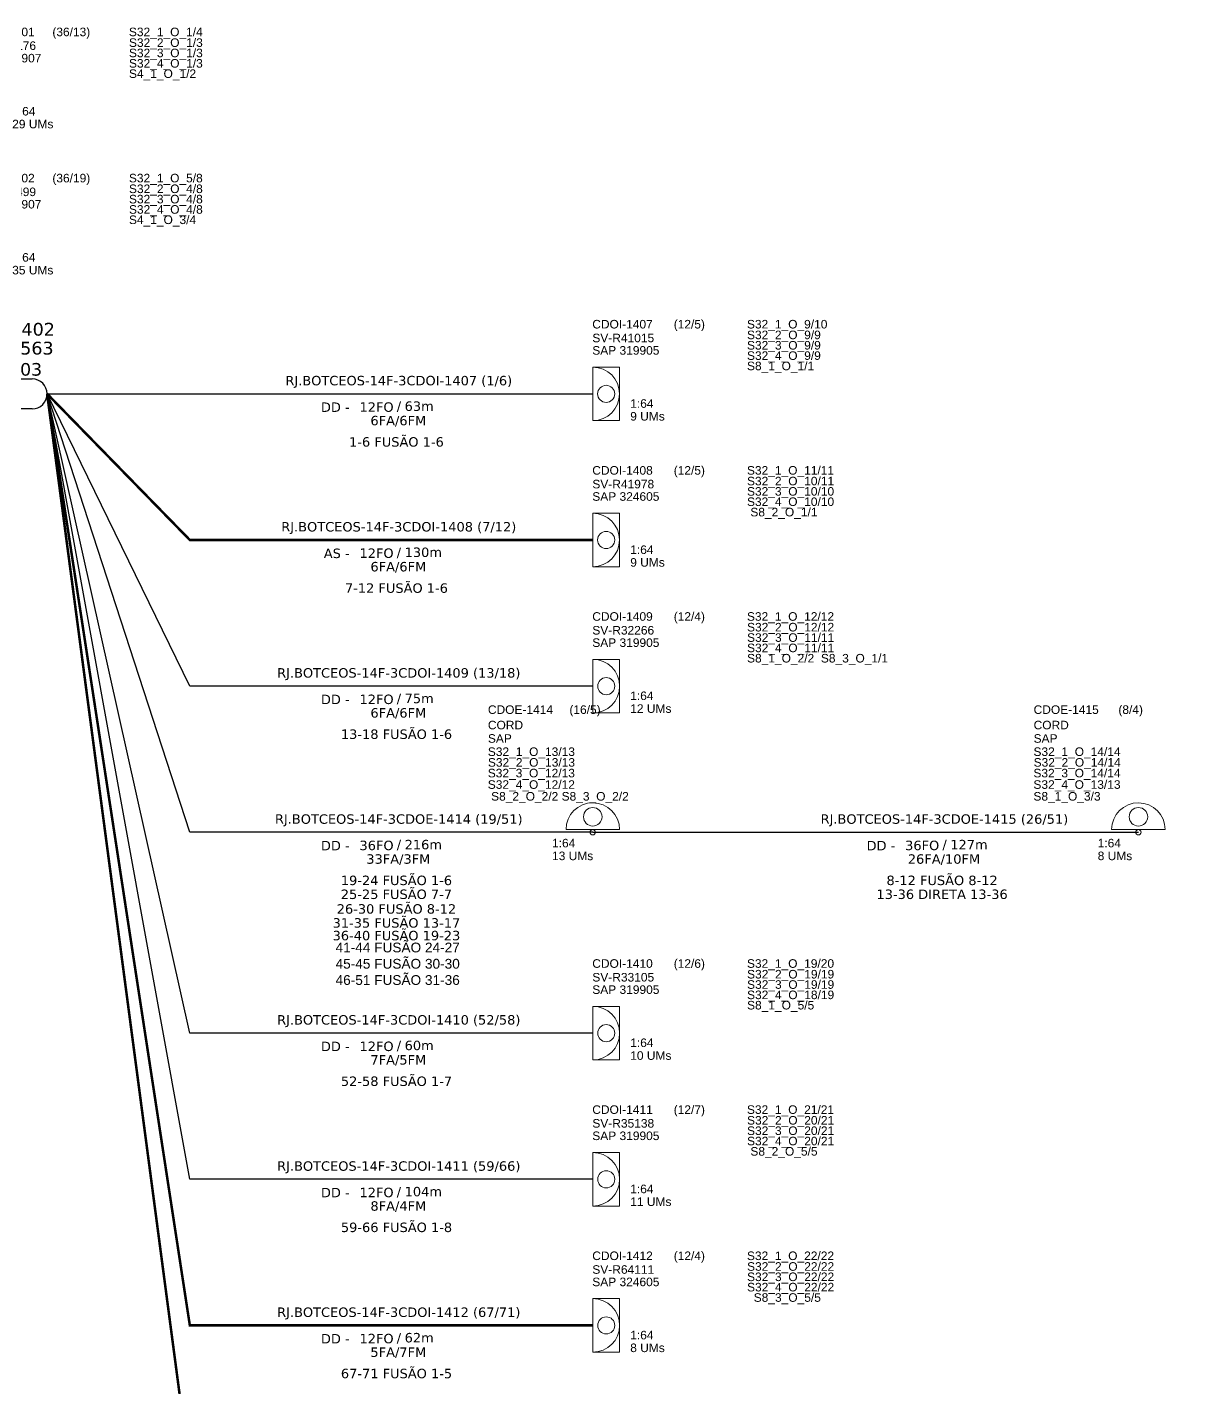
# Model space of a CAD drawing. Header units: millimetres. Extents: x 1227 to 2249, y -141 to 724.
# Drawn here: x 1338.6 to 1523.9, y -29.1 to 187.1 of the extents above; entities that cross this region are included whole.
import ezdxf
from ezdxf.enums import TextEntityAlignment as Align

# ---------------------------------------------------------------- set-up
doc = ezdxf.new("R2010")
doc.units = ezdxf.units.MM
doc.header["$LTSCALE"] = 0.1
doc.header["$MEASUREMENT"] = 0
for name, color, linetype, lineweight in [("20.0-LEGENDA DOS CDO'S", 1, 'Continuous', 0), ('20.1-CDO_INTERIOR', 1, 'Continuous', 0), ('20.2-CDO_POSTE', 1, 'Continuous', 5), ('40.1-ETIQUETAS', 1, 'Continuous', 20)]:
    doc.layers.add(name, color=color, linetype=linetype, lineweight=lineweight)
for name, color, linetype in [('20.4-CEO', 1, 'Continuous'), ('20.5-CABO AÉREO', 1, 'Continuous'), ('CD a instalar', 1, 'Continuous')]:
    doc.layers.add(name, color=color, linetype=linetype)
doc.styles.add('ARIAL', font='arial.ttf')
doc.styles.add('siredit', font='verdana.ttf')
doc.styles.get("Standard").update_dxf_attribs({"font": 'arial.ttf'})
doc.linetypes.add('FENCELINE1', pattern='A,0.25,-0.1,[133,ltypeshp.shx,S=0.1,R=0,X=-0.1,Y=0],-0.1,1', length=1.45)

# ---------------------------------------------------------------- blocks, each defined once
blk = doc.blocks.new('CDO_INTERIOR_TROCA')
at = {"layer": '20.1-CDO_INTERIOR', "color": 0, "lineweight": 18}
blk.add_lwpolyline([(4.25, -4.25), (4.25, 4.25), (0, 4.25), (0, -4.25)], close=True, dxfattribs=at)
blk.add_circle((2.13, 0), 1.36, dxfattribs=at)
blk.add_arc((0, 0), 4.25, 270, 90, dxfattribs=at)
at = {"layer": "20.0-LEGENDA DOS CDO'S", "color": 0, "style": 'ARIAL'}
for tag, p in [('CDO_N', (-0.08, 10.38)), ('SPLITER_1', (24.48, 10.38)), ('SURVEY', (-0.08, 8.2)), ('SPLITER_2', (24.5, 8.68)), ('SAP_ANTIGO', (-0.08, 6.23)), ('/_SAP_NOVO', (12.37, 6.23)), ('SPLITER_3', (24.5, 7.04)), ('SPLITER_4', (24.5, 5.4)), ('SPLITER_5', (24.5, 3.75)), ('1:XX', (5.94, -2.22)), ('UMS', (5.94, -4.24))]:
    blk.add_attdef(tag, p, '', height=1.36, dxfattribs=at)
blk.add_attdef('FIBRAS_UTILIZADAS', text='', height=1.36, dxfattribs=at).set_placement((15.34, 10.38), align=Align.CENTER)
blk = doc.blocks.new('CEO_UN')
at = {"layer": '20.4-CEO', "color": 0}
for p, q in [((-9.11, 2.39), (-2.39, 2.39)), ((-2.39, -2.39), (-9.11, -2.39))]:
    blk.add_line(p, q, dxfattribs=at)
blk.add_lwpolyline([(-11.5, -2.89), (-11.5, 2.89)], dxfattribs=at)
for centre, start, end in [((-9.11, 0), 90, 270), ((-2.39, 0), 270, 90)]:
    blk.add_arc(centre, 2.39, start, end, dxfattribs=at)
at = {"layer": '20.4-CEO', "color": 7, "style": 'siredit'}
for tag, height, p in [('NOME?', 2.03, (-5.75, 10.27)), ('LOCAL?', 2.03, (-5.75, 7.27)), ('TIPO?', 2, (-9.11, 3.89))]:
    blk.add_attdef(tag, text='', height=height, dxfattribs=at).set_placement(p, align=Align.MIDDLE_CENTER)
blk.add_attdef('FIBRAS_RESERVA', text='', height=2.03, dxfattribs=at).set_placement((-5.75, -3.97), align=Align.TOP_CENTER)
blk = doc.blocks.new('ETIQUETA_RS5F')
at = {"layer": '40.1-ETIQUETAS', "color": 0, "style": 'siredit'}
blk.add_text('/', height=1.5, dxfattribs=at).set_placement((1.55, -1.95), align=Align.MIDDLE_RIGHT)
for tag, p in [('ETIQUETA_R_PRIMARIA', (1.18, 4.1)), ('ETIQUETA_R_SECUNDARIA', (1.18, 2.1)), ('F_ATIVAS/F_MORTAS', (1.11, -4.24))]:
    blk.add_attdef(tag, text='', height=1.5, dxfattribs=at).set_placement(p, align=Align.MIDDLE_CENTER)
for tag, p in [('TIPO_CABO', (-6.62, -2.12)), ('CAP_CABO', (0.37, -2.09))]:
    blk.add_attdef(tag, text='', height=1.5, dxfattribs=at).set_placement(p, align=Align.MIDDLE_RIGHT)
blk.add_attdef('METROS', text='', height=1.5, dxfattribs=at).set_placement((2.11, -1.95), align=Align.MIDDLE_LEFT)
for tag, p in [('FUSÃO_1', (0.82, -8.39)), ('FUSÃO_2', (0.82, -10.6)), ('FUSÃO_3', (0.82, -12.93)), ('FUSÃO_4', (0.82, -15.14)), ('FUSÃO_5', (0.82, -17.16))]:
    blk.add_attdef(tag, text='', height=1.5, dxfattribs=at).set_placement(p, align=Align.CENTER)
blk = doc.blocks.new('PDO_PST')
at = {"color": 0}
blk.add_line((2.5, 0), (-2.5, 0), dxfattribs=at)
for centre, radius in [((0, 1.19), 0.862), ((0, -0.25), 0.25)]:
    blk.add_circle(centre, radius, dxfattribs=at)
blk.add_arc((0, 0), 2.5, 0, 180, dxfattribs=at)
blk = doc.blocks.new('CDOE_POSTE 1')
at = {"layer": '20.2-CDO_POSTE', "color": 0, "linetype": 'Continuous', "xscale": 1.700328304346724, "yscale": 1.700328304346724, "zscale": 1.700328304346724, "rotation": 359.882008258618}
blk.add_blockref('PDO_PST', (0, 0.43), dxfattribs=at)
at = {"layer": "20.0-LEGENDA DOS CDO'S", "color": 0, "style": 'ARIAL'}
for tag, p in [('CDO_N', (-16.66, 12.71)), ('CORDOALHA', (-16.66, 10.26)), ('SAP', (-16.66, 8.13)), ('SPLITER_1', (-16.68, 6.03)), ('SPLITER_2', (-16.66, 4.33)), ('1:XX', (-6.47, -2.4)), ('UMS', (-6.47, -4.43))]:
    blk.add_attdef(tag, p, '', height=1.36, dxfattribs=at)
blk.add_attdef('FIBRAS_UTILIZADAS', text='', height=1.36, dxfattribs=at).set_placement((-1.24, 12.71), align=Align.CENTER)

msp = doc.modelspace()

# ---------------------------------------------------------------- linework, layer by layer
at = {"layer": '20.5-CABO AÉREO', "linetype": 'FENCELINE1', "ltscale": 50, "const_width": 0.4}
msp.add_lwpolyline([(1428.4, 105.6), (1364.39, 105.6), (1341.72, 128.82)], dxfattribs=at)
at = {"layer": 'CD a instalar', "color": 8, "linetype": 'ByBlock', "const_width": 0.4}
for points in [[(1428.41, -19.17), (1364.39, -19.17), (1341.72, 128.81)], [(1428.41, -42.39), (1364.39, -42.39), (1341.72, 128.81)]]:
    msp.add_lwpolyline(points, dxfattribs=at)
at = {"layer": 'CD a instalar', "color": 0, "linetype": 'ByBlock'}
for points in [[(1428.41, 82.38), (1364.39, 82.38), (1364.39, 82.38), (1341.72, 128.82)], [(1428.4, 59.17), (1364.39, 59.17), (1341.72, 128.82)], [(1428.41, 27.26), (1364.39, 27.26), (1364.39, 27.26), (1341.72, 128.81)], [(1428.41, 4.04), (1364.39, 4.04), (1364.39, 4.04), (1341.72, 128.81)], [(1341.72, 128.81), (1428.4, 128.81)], [(1428.4, 59.17), (1515.08, 59.17)]]:
    msp.add_lwpolyline(points, dxfattribs=at)
at = {"layer": 'CD a instalar', "color": 0, "linetype": 'ByBlock', "const_width": 0.02}
msp.add_lwpolyline([(1515.08, 59.17), (1601.76, 59.17)], dxfattribs=at)

# ---------------------------------------------------------------- block references
at = {"color": 0}
ref = msp.add_blockref('CDO_INTERIOR_TROCA', (1330.22, 175.25), dxfattribs=at)
ref.add_attrib('CDO_N', 'CDOI-1401', (1330.14, 185.63), dxfattribs={"layer": "20.0-LEGENDA DOS CDO'S", "color": 0, "height": 1.36, "style": 'ARIAL'})
ref.add_attrib('FIBRAS_UTILIZADAS', '(36/13)', dxfattribs={"layer": "20.0-LEGENDA DOS CDO'S", "color": 0, "height": 1.36, "style": 'ARIAL'}).set_placement((1345.56, 185.63), align=Align.CENTER)
ref.add_attrib('SURVEY', 'SV-R16176', (1330.14, 183.45), dxfattribs={"layer": "20.0-LEGENDA DOS CDO'S", "color": 0, "height": 1.36, "style": 'ARIAL'})
ref.add_attrib('SAP_ANTIGO', 'SAP 319907', (1330.14, 181.47), dxfattribs={"layer": "20.0-LEGENDA DOS CDO'S", "color": 0, "height": 1.36, "style": 'ARIAL'})
ref.add_attrib('1:XX', '1:64', (1336.17, 173.03), dxfattribs={"layer": "20.0-LEGENDA DOS CDO'S", "color": 0, "height": 1.36, "style": 'ARIAL'})
ref.add_attrib('UMS', '29 UMs', (1336.17, 171), dxfattribs={"layer": "20.0-LEGENDA DOS CDO'S", "color": 0, "height": 1.36, "style": 'ARIAL'})
ref.add_attrib('SPLITER_1', 'S32_1_O_1/4', (1354.71, 185.63), dxfattribs={"layer": "20.0-LEGENDA DOS CDO'S", "color": 0, "height": 1.3603, "style": 'ARIAL'})
ref.add_attrib('SPLITER_2', 'S32_2_O_1/3', (1354.72, 183.93), dxfattribs={"layer": "20.0-LEGENDA DOS CDO'S", "color": 0, "height": 1.3603, "style": 'ARIAL'})
ref.add_attrib('SPLITER_3', 'S32_3_O_1/3', (1354.72, 182.29), dxfattribs={"layer": "20.0-LEGENDA DOS CDO'S", "color": 0, "height": 1.3603, "style": 'ARIAL'})
ref.add_attrib('SPLITER_4', 'S32_4_O_1/3', (1354.72, 180.64), dxfattribs={"layer": "20.0-LEGENDA DOS CDO'S", "color": 0, "height": 1.3603, "style": 'ARIAL'})
ref.add_attrib('SPLITER_5', 'S4_1_O_1/2   ', (1354.72, 179), dxfattribs={"layer": "20.0-LEGENDA DOS CDO'S", "color": 0, "height": 1.3603, "style": 'ARIAL'})
ref = msp.add_blockref('CDO_INTERIOR_TROCA', (1330.22, 152.03), dxfattribs=at)
ref.add_attrib('CDO_N', 'CDOI-1402', (1330.14, 162.41), dxfattribs={"layer": "20.0-LEGENDA DOS CDO'S", "color": 0, "height": 1.36, "style": 'ARIAL'})
ref.add_attrib('FIBRAS_UTILIZADAS', '(36/19)', dxfattribs={"layer": "20.0-LEGENDA DOS CDO'S", "color": 0, "height": 1.36, "style": 'ARIAL'}).set_placement((1345.56, 162.41), align=Align.CENTER)
ref.add_attrib('SURVEY', 'SV-R40499', (1330.14, 160.23), dxfattribs={"layer": "20.0-LEGENDA DOS CDO'S", "color": 0, "height": 1.36, "style": 'ARIAL'})
ref.add_attrib('SAP_ANTIGO', 'SAP 319907', (1330.14, 158.26), dxfattribs={"layer": "20.0-LEGENDA DOS CDO'S", "color": 0, "height": 1.36, "style": 'ARIAL'})
ref.add_attrib('1:XX', '1:64', (1336.17, 149.82), dxfattribs={"layer": "20.0-LEGENDA DOS CDO'S", "color": 0, "height": 1.36, "style": 'ARIAL'})
ref.add_attrib('UMS', '35 UMs', (1336.17, 147.79), dxfattribs={"layer": "20.0-LEGENDA DOS CDO'S", "color": 0, "height": 1.36, "style": 'ARIAL'})
ref.add_attrib('SPLITER_1', 'S32_1_O_5/8', (1354.71, 162.41), dxfattribs={"layer": "20.0-LEGENDA DOS CDO'S", "color": 0, "height": 1.3603, "style": 'ARIAL'})
ref.add_attrib('SPLITER_2', 'S32_2_O_4/8', (1354.72, 160.71), dxfattribs={"layer": "20.0-LEGENDA DOS CDO'S", "color": 0, "height": 1.3603, "style": 'ARIAL'})
ref.add_attrib('SPLITER_3', 'S32_3_O_4/8', (1354.72, 159.07), dxfattribs={"layer": "20.0-LEGENDA DOS CDO'S", "color": 0, "height": 1.3603, "style": 'ARIAL'})
ref.add_attrib('SPLITER_4', 'S32_4_O_4/8', (1354.72, 157.43), dxfattribs={"layer": "20.0-LEGENDA DOS CDO'S", "color": 0, "height": 1.3603, "style": 'ARIAL'})
ref.add_attrib('SPLITER_5', 'S4_1_O_3/4   ', (1354.72, 155.79), dxfattribs={"layer": "20.0-LEGENDA DOS CDO'S", "color": 0, "height": 1.3603, "style": 'ARIAL'})
ref = msp.add_blockref('CDO_INTERIOR_TROCA', (1428.4, 128.81), dxfattribs=at)
ref.add_attrib('CDO_N', 'CDOI-1407', (1428.32, 139.2), dxfattribs={"layer": "20.0-LEGENDA DOS CDO'S", "color": 0, "height": 1.36, "style": 'ARIAL'})
ref.add_attrib('FIBRAS_UTILIZADAS', '(12/5)', dxfattribs={"layer": "20.0-LEGENDA DOS CDO'S", "color": 0, "height": 1.36, "style": 'ARIAL'}).set_placement((1443.74, 139.2), align=Align.CENTER)
ref.add_attrib('SURVEY', 'SV-R41015', (1428.33, 137.01), dxfattribs={"layer": "20.0-LEGENDA DOS CDO'S", "color": 0, "height": 1.36, "style": 'ARIAL'})
ref.add_attrib('SAP_ANTIGO', 'SAP 319905', (1428.32, 135.04), dxfattribs={"layer": "20.0-LEGENDA DOS CDO'S", "color": 0, "height": 1.36, "style": 'ARIAL'})
ref.add_attrib('1:XX', '1:64', (1434.35, 126.6), dxfattribs={"layer": "20.0-LEGENDA DOS CDO'S", "color": 0, "height": 1.36, "style": 'ARIAL'})
ref.add_attrib('UMS', '9 UMs', (1434.35, 124.57), dxfattribs={"layer": "20.0-LEGENDA DOS CDO'S", "color": 0, "height": 1.36, "style": 'ARIAL'})
ref.add_attrib('SPLITER_1', 'S32_1_O_9/10', (1452.89, 139.2), dxfattribs={"layer": "20.0-LEGENDA DOS CDO'S", "color": 0, "height": 1.3603, "style": 'ARIAL'})
ref.add_attrib('SPLITER_2', 'S32_2_O_9/9', (1452.9, 137.5), dxfattribs={"layer": "20.0-LEGENDA DOS CDO'S", "color": 0, "height": 1.3603, "style": 'ARIAL'})
ref.add_attrib('SPLITER_3', 'S32_3_O_9/9', (1452.9, 135.85), dxfattribs={"layer": "20.0-LEGENDA DOS CDO'S", "color": 0, "height": 1.3603, "style": 'ARIAL'})
ref.add_attrib('SPLITER_4', 'S32_4_O_9/9', (1452.9, 134.21), dxfattribs={"layer": "20.0-LEGENDA DOS CDO'S", "color": 0, "height": 1.3603, "style": 'ARIAL'})
ref.add_attrib('SPLITER_5', 'S8_1_O_1/1   ', (1452.9, 132.57), dxfattribs={"layer": "20.0-LEGENDA DOS CDO'S", "color": 0, "height": 1.3603, "style": 'ARIAL'})
at = {"color": 1}
ref = msp.add_blockref('CDO_INTERIOR_TROCA', (1428.4, 105.6), dxfattribs=at)
ref.add_attrib('CDO_N', 'CDOI-1408', (1428.32, 115.98), dxfattribs={"layer": "20.0-LEGENDA DOS CDO'S", "color": 0, "height": 1.36, "style": 'ARIAL'})
ref.add_attrib('FIBRAS_UTILIZADAS', '(12/5)', dxfattribs={"layer": "20.0-LEGENDA DOS CDO'S", "color": 0, "height": 1.36, "style": 'ARIAL'}).set_placement((1443.74, 115.98), align=Align.CENTER)
ref.add_attrib('SURVEY', 'SV-R41978', (1428.33, 113.8), dxfattribs={"layer": "20.0-LEGENDA DOS CDO'S", "color": 0, "height": 1.36, "style": 'ARIAL'})
ref.add_attrib('SAP_ANTIGO', 'SAP 324605', (1428.32, 111.83), dxfattribs={"layer": "20.0-LEGENDA DOS CDO'S", "color": 1, "height": 1.36, "style": 'ARIAL'})
ref.add_attrib('1:XX', '1:64', (1434.35, 103.38), dxfattribs={"layer": "20.0-LEGENDA DOS CDO'S", "color": 0, "height": 1.36, "style": 'ARIAL'})
ref.add_attrib('UMS', '9 UMs', (1434.35, 101.36), dxfattribs={"layer": "20.0-LEGENDA DOS CDO'S", "color": 0, "height": 1.36, "style": 'ARIAL'})
ref.add_attrib('SPLITER_1', 'S32_1_O_11/11', (1452.89, 115.98), dxfattribs={"layer": "20.0-LEGENDA DOS CDO'S", "color": 0, "height": 1.3603, "style": 'ARIAL'})
ref.add_attrib('SPLITER_2', 'S32_2_O_10/11', (1452.9, 114.28), dxfattribs={"layer": "20.0-LEGENDA DOS CDO'S", "color": 0, "height": 1.3603, "style": 'ARIAL'})
ref.add_attrib('SPLITER_3', 'S32_3_O_10/10', (1452.9, 112.64), dxfattribs={"layer": "20.0-LEGENDA DOS CDO'S", "color": 0, "height": 1.3603, "style": 'ARIAL'})
ref.add_attrib('SPLITER_4', 'S32_4_O_10/10', (1452.9, 111), dxfattribs={"layer": "20.0-LEGENDA DOS CDO'S", "color": 0, "height": 1.3603, "style": 'ARIAL'})
ref.add_attrib('SPLITER_5', ' S8_2_O_1/1  ', (1452.9, 109.35), dxfattribs={"layer": "20.0-LEGENDA DOS CDO'S", "color": 0, "height": 1.3603, "style": 'ARIAL'})
at = {"color": 0}
ref = msp.add_blockref('CDO_INTERIOR_TROCA', (1428.41, 82.38), dxfattribs=at)
ref.add_attrib('CDO_N', 'CDOI-1409', (1428.32, 92.77), dxfattribs={"layer": "20.0-LEGENDA DOS CDO'S", "color": 0, "height": 1.36, "style": 'ARIAL'})
ref.add_attrib('FIBRAS_UTILIZADAS', '(12/4)', dxfattribs={"layer": "20.0-LEGENDA DOS CDO'S", "color": 0, "height": 1.36, "style": 'ARIAL'}).set_placement((1443.74, 92.77), align=Align.CENTER)
ref.add_attrib('SURVEY', 'SV-R32266', (1428.33, 90.58), dxfattribs={"layer": "20.0-LEGENDA DOS CDO'S", "color": 0, "height": 1.36, "style": 'ARIAL'})
ref.add_attrib('SAP_ANTIGO', 'SAP 319905', (1428.32, 88.61), dxfattribs={"layer": "20.0-LEGENDA DOS CDO'S", "color": 0, "height": 1.36, "style": 'ARIAL'})
ref.add_attrib('1:XX', '1:64', (1434.35, 80.17), dxfattribs={"layer": "20.0-LEGENDA DOS CDO'S", "color": 0, "height": 1.36, "style": 'ARIAL'})
ref.add_attrib('UMS', '12 UMs', (1434.35, 78.14), dxfattribs={"layer": "20.0-LEGENDA DOS CDO'S", "color": 0, "height": 1.36, "style": 'ARIAL'})
ref.add_attrib('SPLITER_1', 'S32_1_O_12/12', (1452.89, 92.77), dxfattribs={"layer": "20.0-LEGENDA DOS CDO'S", "color": 0, "height": 1.3603, "style": 'ARIAL'})
ref.add_attrib('SPLITER_2', 'S32_2_O_12/12', (1452.91, 91.07), dxfattribs={"layer": "20.0-LEGENDA DOS CDO'S", "color": 0, "height": 1.3603, "style": 'ARIAL'})
ref.add_attrib('SPLITER_3', 'S32_3_O_11/11', (1452.91, 89.42), dxfattribs={"layer": "20.0-LEGENDA DOS CDO'S", "color": 0, "height": 1.3603, "style": 'ARIAL'})
ref.add_attrib('SPLITER_4', 'S32_4_O_11/11', (1452.91, 87.78), dxfattribs={"layer": "20.0-LEGENDA DOS CDO'S", "color": 0, "height": 1.3603, "style": 'ARIAL'})
ref.add_attrib('SPLITER_5', 'S8_1_O_2/2  S8_3_O_1/1 ', (1452.91, 86.14), dxfattribs={"layer": "20.0-LEGENDA DOS CDO'S", "color": 0, "height": 1.3603, "style": 'ARIAL'})
ref = msp.add_blockref('CDO_INTERIOR_TROCA', (1428.41, 27.26), dxfattribs=at)
ref.add_attrib('CDO_N', 'CDOI-1410', (1428.32, 37.64), dxfattribs={"layer": "20.0-LEGENDA DOS CDO'S", "color": 0, "height": 1.36, "style": 'ARIAL'})
ref.add_attrib('FIBRAS_UTILIZADAS', '(12/6)', dxfattribs={"layer": "20.0-LEGENDA DOS CDO'S", "color": 0, "height": 1.36, "style": 'ARIAL'}).set_placement((1443.74, 37.64), align=Align.CENTER)
ref.add_attrib('SURVEY', 'SV-R33105', (1428.33, 35.46), dxfattribs={"layer": "20.0-LEGENDA DOS CDO'S", "color": 0, "height": 1.36, "style": 'ARIAL'})
ref.add_attrib('SAP_ANTIGO', 'SAP 319905', (1428.32, 33.49), dxfattribs={"layer": "20.0-LEGENDA DOS CDO'S", "color": 0, "height": 1.36, "style": 'ARIAL'})
ref.add_attrib('1:XX', '1:64', (1434.35, 25.05), dxfattribs={"layer": "20.0-LEGENDA DOS CDO'S", "color": 0, "height": 1.36, "style": 'ARIAL'})
ref.add_attrib('UMS', '10 UMs', (1434.35, 23.02), dxfattribs={"layer": "20.0-LEGENDA DOS CDO'S", "color": 0, "height": 1.36, "style": 'ARIAL'})
ref.add_attrib('SPLITER_1', 'S32_1_O_19/20', (1452.89, 37.64), dxfattribs={"layer": "20.0-LEGENDA DOS CDO'S", "color": 0, "height": 1.3603, "style": 'ARIAL'})
ref.add_attrib('SPLITER_2', 'S32_2_O_19/19', (1452.91, 35.94), dxfattribs={"layer": "20.0-LEGENDA DOS CDO'S", "color": 0, "height": 1.3603, "style": 'ARIAL'})
ref.add_attrib('SPLITER_3', 'S32_3_O_19/19', (1452.91, 34.3), dxfattribs={"layer": "20.0-LEGENDA DOS CDO'S", "color": 0, "height": 1.3603, "style": 'ARIAL'})
ref.add_attrib('SPLITER_4', 'S32_4_O_18/19', (1452.91, 32.66), dxfattribs={"layer": "20.0-LEGENDA DOS CDO'S", "color": 0, "height": 1.3603, "style": 'ARIAL'})
ref.add_attrib('SPLITER_5', 'S8_1_O_5/5   ', (1452.91, 31.02), dxfattribs={"layer": "20.0-LEGENDA DOS CDO'S", "color": 0, "height": 1.3603, "style": 'ARIAL'})
ref = msp.add_blockref('CDO_INTERIOR_TROCA', (1428.41, 4.04), dxfattribs=at)
ref.add_attrib('CDO_N', 'CDOI-1411', (1428.32, 14.43), dxfattribs={"layer": "20.0-LEGENDA DOS CDO'S", "color": 0, "height": 1.36, "style": 'ARIAL'})
ref.add_attrib('FIBRAS_UTILIZADAS', '(12/7)', dxfattribs={"layer": "20.0-LEGENDA DOS CDO'S", "color": 0, "height": 1.36, "style": 'ARIAL'}).set_placement((1443.74, 14.43), align=Align.CENTER)
ref.add_attrib('SURVEY', 'SV-R35138', (1428.33, 12.25), dxfattribs={"layer": "20.0-LEGENDA DOS CDO'S", "color": 0, "height": 1.36, "style": 'ARIAL'})
ref.add_attrib('SAP_ANTIGO', 'SAP 319905', (1428.32, 10.27), dxfattribs={"layer": "20.0-LEGENDA DOS CDO'S", "color": 0, "height": 1.36, "style": 'ARIAL'})
ref.add_attrib('1:XX', '1:64', (1434.35, 1.83), dxfattribs={"layer": "20.0-LEGENDA DOS CDO'S", "color": 0, "height": 1.36, "style": 'ARIAL'})
ref.add_attrib('UMS', '11 UMs', (1434.35, -0.2), dxfattribs={"layer": "20.0-LEGENDA DOS CDO'S", "color": 0, "height": 1.36, "style": 'ARIAL'})
ref.add_attrib('SPLITER_1', 'S32_1_O_21/21', (1452.89, 14.43), dxfattribs={"layer": "20.0-LEGENDA DOS CDO'S", "color": 0, "height": 1.3603, "style": 'ARIAL'})
ref.add_attrib('SPLITER_2', 'S32_2_O_20/21', (1452.91, 12.73), dxfattribs={"layer": "20.0-LEGENDA DOS CDO'S", "color": 0, "height": 1.3603, "style": 'ARIAL'})
ref.add_attrib('SPLITER_3', 'S32_3_O_20/21', (1452.91, 11.08), dxfattribs={"layer": "20.0-LEGENDA DOS CDO'S", "color": 0, "height": 1.3603, "style": 'ARIAL'})
ref.add_attrib('SPLITER_4', 'S32_4_O_20/21', (1452.91, 9.44), dxfattribs={"layer": "20.0-LEGENDA DOS CDO'S", "color": 0, "height": 1.3603, "style": 'ARIAL'})
ref.add_attrib('SPLITER_5', ' S8_2_O_5/5  ', (1452.91, 7.8), dxfattribs={"layer": "20.0-LEGENDA DOS CDO'S", "color": 0, "height": 1.3603, "style": 'ARIAL'})
at = {"color": 8}
ref = msp.add_blockref('CDO_INTERIOR_TROCA', (1428.41, -19.17), dxfattribs=at)
ref.add_attrib('CDO_N', 'CDOI-1412', (1428.32, -8.79), dxfattribs={"layer": "20.0-LEGENDA DOS CDO'S", "color": 0, "height": 1.36, "style": 'ARIAL'})
ref.add_attrib('FIBRAS_UTILIZADAS', '(12/4)', dxfattribs={"layer": "20.0-LEGENDA DOS CDO'S", "color": 0, "height": 1.36, "style": 'ARIAL'}).set_placement((1443.74, -8.79), align=Align.CENTER)
ref.add_attrib('SURVEY', 'SV-R64111', (1428.33, -10.97), dxfattribs={"layer": "20.0-LEGENDA DOS CDO'S", "color": 0, "height": 1.36, "style": 'ARIAL'})
ref.add_attrib('SAP_ANTIGO', 'SAP 324605', (1428.32, -12.94), dxfattribs={"layer": "20.0-LEGENDA DOS CDO'S", "color": 0, "height": 1.36, "style": 'ARIAL'})
ref.add_attrib('1:XX', '1:64', (1434.35, -21.39), dxfattribs={"layer": "20.0-LEGENDA DOS CDO'S", "color": 0, "height": 1.36, "style": 'ARIAL'})
ref.add_attrib('UMS', '8 UMs', (1434.35, -23.41), dxfattribs={"layer": "20.0-LEGENDA DOS CDO'S", "color": 0, "height": 1.36, "style": 'ARIAL'})
ref.add_attrib('SPLITER_1', 'S32_1_O_22/22', (1452.89, -8.79), dxfattribs={"layer": "20.0-LEGENDA DOS CDO'S", "color": 0, "height": 1.3603, "style": 'ARIAL'})
ref.add_attrib('SPLITER_2', 'S32_2_O_22/22', (1452.91, -10.49), dxfattribs={"layer": "20.0-LEGENDA DOS CDO'S", "color": 0, "height": 1.3603, "style": 'ARIAL'})
ref.add_attrib('SPLITER_3', 'S32_3_O_22/22', (1452.91, -12.13), dxfattribs={"layer": "20.0-LEGENDA DOS CDO'S", "color": 0, "height": 1.3603, "style": 'ARIAL'})
ref.add_attrib('SPLITER_4', 'S32_4_O_22/22', (1452.91, -13.77), dxfattribs={"layer": "20.0-LEGENDA DOS CDO'S", "color": 0, "height": 1.3603, "style": 'ARIAL'})
ref.add_attrib('SPLITER_5', '  S8_3_O_5/5 ', (1452.91, -15.42), dxfattribs={"layer": "20.0-LEGENDA DOS CDO'S", "color": 0, "height": 1.3603, "style": 'ARIAL'})
at = {"layer": '20.2-CDO_POSTE', "color": 0}
ref = msp.add_blockref('CDOE_POSTE 1', (1428.4, 59.17), dxfattribs=at)
ref.add_attrib('CDO_N', 'CDOE-1414', (1411.74, 77.97), dxfattribs={"layer": "20.0-LEGENDA DOS CDO'S", "color": 0, "height": 1.36, "style": 'ARIAL'})
ref.add_attrib('FIBRAS_UTILIZADAS', '(16/5)', dxfattribs={"layer": "20.0-LEGENDA DOS CDO'S", "color": 0, "height": 1.36, "style": 'ARIAL'}).set_placement((1427.17, 77.97), align=Align.CENTER)
ref.add_attrib('CORDOALHA', 'CORD', (1411.74, 75.52), dxfattribs={"layer": "20.0-LEGENDA DOS CDO'S", "color": 0, "height": 1.36, "style": 'ARIAL'})
ref.add_attrib('SAP', 'SAP', (1411.74, 73.39), dxfattribs={"layer": "20.0-LEGENDA DOS CDO'S", "color": 0, "height": 1.36, "style": 'ARIAL'})
ref.add_attrib('1:XX', '1:64', (1421.93, 56.77), dxfattribs={"layer": "20.0-LEGENDA DOS CDO'S", "color": 0, "height": 1.36, "style": 'ARIAL'})
ref.add_attrib('UMS', '13 UMs', (1421.93, 54.74), dxfattribs={"layer": "20.0-LEGENDA DOS CDO'S", "color": 0, "height": 1.36, "style": 'ARIAL'})
ref.add_attrib('SPLITER_1', 'S32_1_O_13/13', (1411.73, 71.29), dxfattribs={"layer": "20.0-LEGENDA DOS CDO'S", "color": 0, "height": 1.3603, "style": 'ARIAL'})
ref.add_attrib('SPLITER_2', 'S32_2_O_13/13', (1411.74, 69.59), dxfattribs={"layer": "20.0-LEGENDA DOS CDO'S", "color": 0, "height": 1.3603, "style": 'ARIAL'})
ref.add_attrib('SPLITER_3', 'S32_3_O_12/13', (1411.72, 67.89), dxfattribs={"layer": "20.0-LEGENDA DOS CDO'S", "color": 0, "height": 1.3603, "style": 'ARIAL'})
ref.add_attrib('SPLITER_4', 'S32_4_O_12/12', (1411.72, 66.07), dxfattribs={"layer": "20.0-LEGENDA DOS CDO'S", "color": 0, "height": 1.3603, "style": 'ARIAL'})
ref.add_attrib('SPLITER_5', ' S8_2_O_2/2 S8_3_O_2/2 ', (1411.72, 64.2), dxfattribs={"layer": "20.0-LEGENDA DOS CDO'S", "color": 0, "height": 1.3603, "style": 'ARIAL'})
ref = msp.add_blockref('CDOE_POSTE 1', (1515.08, 59.17), dxfattribs=at)
ref.add_attrib('CDO_N', 'CDOE-1415', (1498.43, 77.97), dxfattribs={"layer": "20.0-LEGENDA DOS CDO'S", "color": 0, "height": 1.36, "style": 'ARIAL'})
ref.add_attrib('FIBRAS_UTILIZADAS', '(8/4)', dxfattribs={"layer": "20.0-LEGENDA DOS CDO'S", "color": 0, "height": 1.36, "style": 'ARIAL'}).set_placement((1513.85, 77.97), align=Align.CENTER)
ref.add_attrib('CORDOALHA', 'CORD', (1498.43, 75.52), dxfattribs={"layer": "20.0-LEGENDA DOS CDO'S", "color": 0, "height": 1.36, "style": 'ARIAL'})
ref.add_attrib('SAP', 'SAP', (1498.43, 73.39), dxfattribs={"layer": "20.0-LEGENDA DOS CDO'S", "color": 0, "height": 1.36, "style": 'ARIAL'})
ref.add_attrib('1:XX', '1:64', (1508.61, 56.77), dxfattribs={"layer": "20.0-LEGENDA DOS CDO'S", "color": 0, "height": 1.36, "style": 'ARIAL'})
ref.add_attrib('UMS', '8 UMs', (1508.61, 54.74), dxfattribs={"layer": "20.0-LEGENDA DOS CDO'S", "color": 0, "height": 1.36, "style": 'ARIAL'})
ref.add_attrib('SPLITER_1', 'S32_1_O_14/14', (1498.41, 71.29), dxfattribs={"layer": "20.0-LEGENDA DOS CDO'S", "color": 0, "height": 1.3603, "style": 'ARIAL'})
ref.add_attrib('SPLITER_2', 'S32_2_O_14/14', (1498.43, 69.59), dxfattribs={"layer": "20.0-LEGENDA DOS CDO'S", "color": 0, "height": 1.3603, "style": 'ARIAL'})
ref.add_attrib('SPLITER_3', 'S32_3_O_14/14', (1498.4, 67.89), dxfattribs={"layer": "20.0-LEGENDA DOS CDO'S", "color": 0, "height": 1.3603, "style": 'ARIAL'})
ref.add_attrib('SPLITER_4', 'S32_4_O_13/13', (1498.4, 66.07), dxfattribs={"layer": "20.0-LEGENDA DOS CDO'S", "color": 0, "height": 1.3603, "style": 'ARIAL'})
ref.add_attrib('SPLITER_5', 'S8_1_O_3/3   ', (1498.4, 64.2), dxfattribs={"layer": "20.0-LEGENDA DOS CDO'S", "color": 0, "height": 1.3603, "style": 'ARIAL'})
at = {"layer": '20.4-CEO', "color": 5}
ref = msp.add_blockref('CEO_UN', (1341.72, 128.81), dxfattribs=at)
ref.add_attrib('NOME?', 'CEO-1402', dxfattribs={"color": 7, "height": 2.028, "style": 'siredit'}).set_placement((1335.97, 139.08), align=Align.MIDDLE_CENTER)
ref.add_attrib('LOCAL?', 'CS-16563', dxfattribs={"color": 7, "height": 2.028, "style": 'siredit'}).set_placement((1335.97, 136.08), align=Align.MIDDLE_CENTER)
ref.add_attrib('TIPO?', 'SAP 319903', dxfattribs={"color": 7, "height": 2, "style": 'siredit'}).set_placement((1332.61, 132.71), align=Align.MIDDLE_CENTER)
at = {"layer": '40.1-ETIQUETAS', "color": 0}
ref = msp.add_blockref('ETIQUETA_RS5F', (1396.4, 128.81), dxfattribs=at)
ref.add_attrib('ETIQUETA_R_SECUNDARIA', 'RJ.BOTCEOS-14F-3CDOI-1407 (1/6)', dxfattribs={"color": 0, "height": 1.5, "style": 'siredit'}).set_placement((1397.58, 130.92), align=Align.MIDDLE_CENTER)
ref.add_attrib('TIPO_CABO', 'DD -', dxfattribs={"color": 0, "height": 1.5, "style": 'siredit'}).set_placement((1389.78, 126.7), align=Align.MIDDLE_RIGHT)
ref.add_attrib('CAP_CABO', '12FO', dxfattribs={"color": 0, "height": 1.5, "style": 'siredit'}).set_placement((1396.76, 126.72), align=Align.MIDDLE_RIGHT)
ref.add_attrib('METROS', '63m', dxfattribs={"color": 0, "height": 1.5, "style": 'siredit'}).set_placement((1398.51, 126.86), align=Align.MIDDLE_LEFT)
ref.add_attrib('F_ATIVAS/F_MORTAS', '6FA/6FM', dxfattribs={"color": 0, "height": 1.5, "style": 'siredit'}).set_placement((1397.51, 124.57), align=Align.MIDDLE_CENTER)
ref.add_attrib('FUSÃO_1', '1-6 FUSÃO 1-6', dxfattribs={"color": 0, "height": 1.5, "style": 'siredit'}).set_placement((1397.21, 120.43), align=Align.CENTER)
at = {"layer": '40.1-ETIQUETAS'}
ref = msp.add_blockref('ETIQUETA_RS5F', (1396.4, 105.6), dxfattribs=at)
ref.add_attrib('ETIQUETA_R_SECUNDARIA', 'RJ.BOTCEOS-14F-3CDOI-1408 (7/12)', dxfattribs={"color": 0, "height": 1.5, "style": 'siredit'}).set_placement((1397.58, 107.7), align=Align.MIDDLE_CENTER)
ref.add_attrib('TIPO_CABO', 'AS -', dxfattribs={"color": 0, "height": 1.5, "style": 'siredit'}).set_placement((1389.78, 103.48), align=Align.MIDDLE_RIGHT)
ref.add_attrib('CAP_CABO', '12FO', dxfattribs={"color": 0, "height": 1.5, "style": 'siredit'}).set_placement((1396.76, 103.51), align=Align.MIDDLE_RIGHT)
ref.add_attrib('METROS', '130m', dxfattribs={"color": 0, "height": 1.5, "style": 'siredit'}).set_placement((1398.51, 103.65), align=Align.MIDDLE_LEFT)
ref.add_attrib('F_ATIVAS/F_MORTAS', '6FA/6FM', dxfattribs={"color": 0, "height": 1.5, "style": 'siredit'}).set_placement((1397.51, 101.36), align=Align.MIDDLE_CENTER)
ref.add_attrib('FUSÃO_1', '7-12 FUSÃO 1-6', dxfattribs={"color": 0, "height": 1.5, "style": 'siredit'}).set_placement((1397.21, 97.21), align=Align.CENTER)
at = {"layer": '40.1-ETIQUETAS', "color": 0}
ref = msp.add_blockref('ETIQUETA_RS5F', (1396.4, 82.38), dxfattribs=at)
ref.add_attrib('ETIQUETA_R_SECUNDARIA', 'RJ.BOTCEOS-14F-3CDOI-1409 (13/18)', dxfattribs={"color": 0, "height": 1.5, "style": 'siredit'}).set_placement((1397.58, 84.49), align=Align.MIDDLE_CENTER)
ref.add_attrib('TIPO_CABO', 'DD -', dxfattribs={"color": 0, "height": 1.5, "style": 'siredit'}).set_placement((1389.78, 80.27), align=Align.MIDDLE_RIGHT)
ref.add_attrib('CAP_CABO', '12FO', dxfattribs={"color": 0, "height": 1.5, "style": 'siredit'}).set_placement((1396.76, 80.29), align=Align.MIDDLE_RIGHT)
ref.add_attrib('METROS', '75m', dxfattribs={"color": 0, "height": 1.5, "style": 'siredit'}).set_placement((1398.51, 80.43), align=Align.MIDDLE_LEFT)
ref.add_attrib('F_ATIVAS/F_MORTAS', '6FA/6FM', dxfattribs={"color": 0, "height": 1.5, "style": 'siredit'}).set_placement((1397.51, 78.14), align=Align.MIDDLE_CENTER)
ref.add_attrib('FUSÃO_1', '13-18 FUSÃO 1-6', dxfattribs={"color": 0, "height": 1.5, "style": 'siredit'}).set_placement((1397.22, 74), align=Align.CENTER)
ref = msp.add_blockref('ETIQUETA_RS5F', (1396.4, 59.17), dxfattribs=at)
ref.add_attrib('ETIQUETA_R_SECUNDARIA', 'RJ.BOTCEOS-14F-3CDOE-1414 (19/51)', dxfattribs={"color": 0, "height": 1.5, "style": 'siredit'}).set_placement((1397.58, 61.27), align=Align.MIDDLE_CENTER)
ref.add_attrib('TIPO_CABO', 'DD -', dxfattribs={"color": 0, "height": 1.5, "style": 'siredit'}).set_placement((1389.78, 57.05), align=Align.MIDDLE_RIGHT)
ref.add_attrib('CAP_CABO', '36FO', dxfattribs={"color": 0, "height": 1.5, "style": 'siredit'}).set_placement((1396.76, 57.08), align=Align.MIDDLE_RIGHT)
ref.add_attrib('METROS', '216m', dxfattribs={"color": 0, "height": 1.5, "style": 'siredit'}).set_placement((1398.51, 57.21), align=Align.MIDDLE_LEFT)
ref.add_attrib('F_ATIVAS/F_MORTAS', '33FA/3FM', dxfattribs={"color": 0, "height": 1.5, "style": 'siredit'}).set_placement((1397.51, 54.92), align=Align.MIDDLE_CENTER)
ref.add_attrib('FUSÃO_1', '19-24 FUSÃO 1-6', dxfattribs={"color": 0, "height": 1.5, "style": 'siredit'}).set_placement((1397.21, 50.78), align=Align.CENTER)
ref.add_attrib('FUSÃO_2', '25-25 FUSÃO 7-7', dxfattribs={"color": 0, "height": 1.5, "style": 'siredit'}).set_placement((1397.21, 48.57), align=Align.CENTER)
ref.add_attrib('FUSÃO_3', '26-30 FUSÃO 8-12', dxfattribs={"color": 0, "height": 1.5, "style": 'siredit'}).set_placement((1397.21, 46.24), align=Align.CENTER)
ref.add_attrib('FUSÃO_4', '31-35 FUSÃO 13-17', dxfattribs={"color": 0, "height": 1.5, "style": 'siredit'}).set_placement((1397.21, 44.02), align=Align.CENTER)
ref.add_attrib('FUSÃO_5', '36-40 FUSÃO 19-23', dxfattribs={"color": 0, "height": 1.5, "style": 'siredit'}).set_placement((1397.21, 42.01), align=Align.CENTER)
ref = msp.add_blockref('ETIQUETA_RS5F', (1483.08, 59.17), dxfattribs=at)
ref.add_attrib('ETIQUETA_R_SECUNDARIA', 'RJ.BOTCEOS-14F-3CDOE-1415 (26/51)', dxfattribs={"color": 0, "height": 1.5, "style": 'siredit'}).set_placement((1484.26, 61.27), align=Align.MIDDLE_CENTER)
ref.add_attrib('TIPO_CABO', 'DD -', dxfattribs={"color": 0, "height": 1.5, "style": 'siredit'}).set_placement((1476.46, 57.05), align=Align.MIDDLE_RIGHT)
ref.add_attrib('CAP_CABO', '36FO', dxfattribs={"color": 0, "height": 1.5, "style": 'siredit'}).set_placement((1483.44, 57.08), align=Align.MIDDLE_RIGHT)
ref.add_attrib('METROS', '127m', dxfattribs={"color": 0, "height": 1.5, "style": 'siredit'}).set_placement((1485.19, 57.21), align=Align.MIDDLE_LEFT)
ref.add_attrib('F_ATIVAS/F_MORTAS', '26FA/10FM', dxfattribs={"color": 0, "height": 1.5, "style": 'siredit'}).set_placement((1484.19, 54.92), align=Align.MIDDLE_CENTER)
ref.add_attrib('FUSÃO_1', '8-12 FUSÃO 8-12', dxfattribs={"color": 0, "height": 1.5, "style": 'siredit'}).set_placement((1483.89, 50.78), align=Align.CENTER)
ref.add_attrib('FUSÃO_2', '13-36 DIRETA 13-36', dxfattribs={"color": 0, "height": 1.5, "style": 'siredit'}).set_placement((1483.89, 48.57), align=Align.CENTER)
ref = msp.add_blockref('ETIQUETA_RS5F', (1396.4, 27.26), dxfattribs=at)
ref.add_attrib('ETIQUETA_R_SECUNDARIA', 'RJ.BOTCEOS-14F-3CDOI-1410 (52/58)', dxfattribs={"color": 0, "height": 1.5, "style": 'siredit'}).set_placement((1397.58, 29.37), align=Align.MIDDLE_CENTER)
ref.add_attrib('TIPO_CABO', 'DD -', dxfattribs={"color": 0, "height": 1.5, "style": 'siredit'}).set_placement((1389.78, 25.15), align=Align.MIDDLE_RIGHT)
ref.add_attrib('CAP_CABO', '12FO', dxfattribs={"color": 0, "height": 1.5, "style": 'siredit'}).set_placement((1396.76, 25.17), align=Align.MIDDLE_RIGHT)
ref.add_attrib('METROS', '60m', dxfattribs={"color": 0, "height": 1.5, "style": 'siredit'}).set_placement((1398.51, 25.31), align=Align.MIDDLE_LEFT)
ref.add_attrib('F_ATIVAS/F_MORTAS', '7FA/5FM', dxfattribs={"color": 0, "height": 1.5, "style": 'siredit'}).set_placement((1397.51, 23.02), align=Align.MIDDLE_CENTER)
ref.add_attrib('FUSÃO_1', '52-58 FUSÃO 1-7', dxfattribs={"color": 0, "height": 1.5, "style": 'siredit'}).set_placement((1397.22, 18.87), align=Align.CENTER)
ref = msp.add_blockref('ETIQUETA_RS5F', (1396.4, 4.04), dxfattribs=at)
ref.add_attrib('ETIQUETA_R_SECUNDARIA', 'RJ.BOTCEOS-14F-3CDOI-1411 (59/66)', dxfattribs={"color": 0, "height": 1.5, "style": 'siredit'}).set_placement((1397.58, 6.15), align=Align.MIDDLE_CENTER)
ref.add_attrib('TIPO_CABO', 'DD -', dxfattribs={"color": 0, "height": 1.5, "style": 'siredit'}).set_placement((1389.78, 1.93), align=Align.MIDDLE_RIGHT)
ref.add_attrib('CAP_CABO', '12FO', dxfattribs={"color": 0, "height": 1.5, "style": 'siredit'}).set_placement((1396.76, 1.95), align=Align.MIDDLE_RIGHT)
ref.add_attrib('METROS', '104m', dxfattribs={"color": 0, "height": 1.5, "style": 'siredit'}).set_placement((1398.51, 2.09), align=Align.MIDDLE_LEFT)
ref.add_attrib('F_ATIVAS/F_MORTAS', '8FA/4FM', dxfattribs={"color": 0, "height": 1.5, "style": 'siredit'}).set_placement((1397.51, -0.2), align=Align.MIDDLE_CENTER)
ref.add_attrib('FUSÃO_1', '59-66 FUSÃO 1-8', dxfattribs={"color": 0, "height": 1.5, "style": 'siredit'}).set_placement((1397.22, -4.34), align=Align.CENTER)
at = {"layer": '40.1-ETIQUETAS', "color": 8}
ref = msp.add_blockref('ETIQUETA_RS5F', (1396.4, -19.17), dxfattribs=at)
ref.add_attrib('ETIQUETA_R_SECUNDARIA', 'RJ.BOTCEOS-14F-3CDOI-1412 (67/71)', dxfattribs={"color": 0, "height": 1.5, "style": 'siredit'}).set_placement((1397.58, -17.07), align=Align.MIDDLE_CENTER)
ref.add_attrib('TIPO_CABO', 'DD -', dxfattribs={"color": 0, "height": 1.5, "style": 'siredit'}).set_placement((1389.78, -21.29), align=Align.MIDDLE_RIGHT)
ref.add_attrib('CAP_CABO', '12FO', dxfattribs={"color": 0, "height": 1.5, "style": 'siredit'}).set_placement((1396.76, -21.26), align=Align.MIDDLE_RIGHT)
ref.add_attrib('METROS', '62m', dxfattribs={"color": 0, "height": 1.5, "style": 'siredit'}).set_placement((1398.51, -21.12), align=Align.MIDDLE_LEFT)
ref.add_attrib('F_ATIVAS/F_MORTAS', '5FA/7FM', dxfattribs={"color": 0, "height": 1.5, "style": 'siredit'}).set_placement((1397.51, -23.42), align=Align.MIDDLE_CENTER)
ref.add_attrib('FUSÃO_1', '67-71 FUSÃO 1-5', dxfattribs={"color": 0, "height": 1.5, "style": 'siredit'}).set_placement((1397.22, -27.56), align=Align.CENTER)

# ---------------------------------------------------------------- texts
at = {"insert": (1387.54, 41.64), "char_height": 1.55, "width": 185.0563, "attachment_point": 1}
msp.add_mtext('{\\C0;41-44 FUSÃO 24-27\\P45-45 FUSÃO 30-30\\P46-51 FUSÃO 31-36}', dxfattribs=at)

doc.saveas('drawing.dxf')
